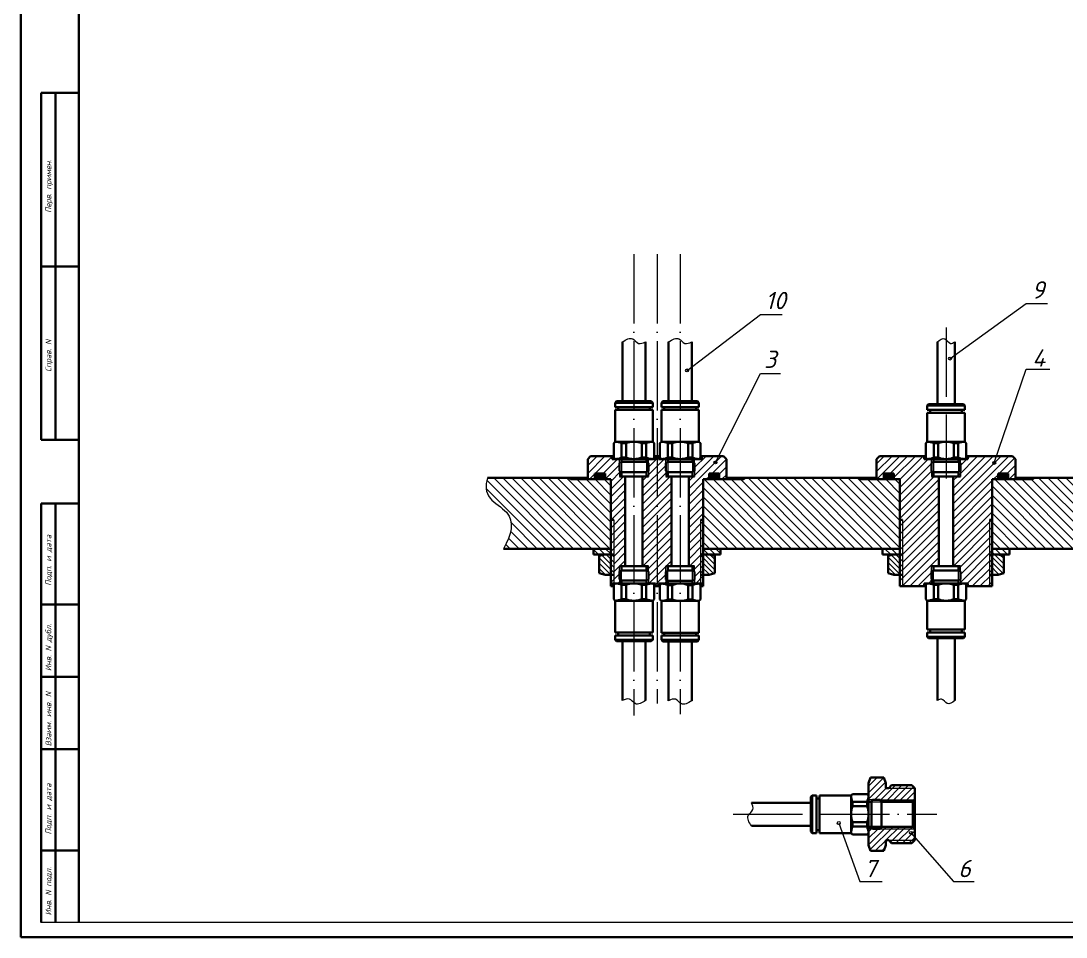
# Model space of a CAD drawing. Header units: millimetres. Extents: x -5427 to 3670, y -5891 to 948.
# Drawn here: x 1146.3 to 1508, y 358.5 to 675.4 of the extents above; entities that cross this region are included whole.
import ezdxf

# ---------------------------------------------------------------- set-up
doc = ezdxf.new("R2010")
doc.units = ezdxf.units.MM
doc.header["$MEASUREMENT"] = 0
doc.linetypes.add('ACAD_ISO04W100', pattern=[30, 24, -3, 0, -3])
doc.layers.add('оси', color=1, linetype='ACAD_ISO04W100')
doc.layers.add('Толстые', color=7, linetype='Continuous', lineweight=50)
doc.layers.add('Тонкие', color=140, linetype='Continuous', lineweight=25)
doc.styles.get("Standard").update_dxf_attribs({"font": 'isocpeui.ttf'})
doc.styles.add('Для рамки', font='simplex.shx', dxfattribs={"oblique": 15, "height": 4})
doc.dimstyles.new('ISO-25', dxfattribs={"dimtxt": 4, "dimasz": 4, "dimexe": 1.25, "dimexo": 0, "dimtad": 1, "dimtxsty": 'Standard', "dimcen": 2.5, "dimadec": 0, "dimazin": 0, "dimtfac": 1, "dimtmove": 0, "dimatfit": 3, "dimfxl": 1, "dimarcsym": 0})
pattern_1 = [(45, (-3223.0101, 1479.27408), (-0.224506403, 0.224506403), []), (135, (-3223.0101, 1479.27408), (-0.224506403, -0.224506403), [])]

# ---------------------------------------------------------------- blocks, each defined once
blk = doc.blocks.new('*D147')
at = {"layer": 'Defpoints', "color": 0, "transparency": 16777216}
for p in [(1690.47, 889.93), (1303.47, 797.84), (1690.47, 523.84)]:
    blk.add_point(p, dxfattribs=at)
at = {"layer": 'Тонкие', "color": 0, "lineweight": -2, "transparency": 16777216}
for p, q in [((1303.47, 797.84), (1303.47, 891.18)), ((1307.47, 889.93), (1686.47, 889.93)), ((1690.47, 523.84), (1690.47, 891.18))]:
    blk.add_line(p, q, dxfattribs=at)
at = {"layer": 'Тонкие', "color": 0, "transparency": 16777216}
for points in [[(1307.47, 890.6), (1307.47, 889.26), (1303.47, 889.93)], [(1686.47, 890.6), (1686.47, 889.26), (1690.47, 889.93)]]:
    blk.add_solid(points, dxfattribs=at)
at = {"layer": 'Тонкие', "color": 0, "transparency": 16777216, "insert": (1496.97, 892.58), "char_height": 4, "attachment_point": 5}
blk.add_mtext('387', dxfattribs=at)

msp = doc.modelspace()

# ---------------------------------------------------------------- hatches: boundary and pattern name
at = {"layer": 'Тонкие'}
h = msp.add_hatch(dxfattribs=at)
h.set_pattern_fill('ANSI31', color=256, scale=0.6, style=0)
h.set_pattern_definition([(45, (-2188.1812, 1479.274), (-1.3470384, 1.3470384), [])])
h.paths.add_polyline_path([(1353.467, 522.434), (1353.467, 523.838), (1350.967, 523.838), (1350.967, 524.838), (1343.467, 524.838), (1342.467, 523.838), (1342.467, 516.838), (1344.967, 516.838), (1344.967, 518.838), (1348.467, 518.838), (1348.467, 516.838), (1350.467, 516.838), (1350.467, 502.838), (1351.467, 502.838), (1351.467, 480.838), (1353.467, 480.838), (1353.467, 482.242), (1353.467, 484.934), (1353.467, 486.838), (1355.467, 486.838), (1355.467, 517.838), (1353.467, 517.838), (1353.467, 519.742)])
h.paths.add_polyline_path([(1371.467, 517.838), (1369.467, 517.838), (1369.467, 519.742), (1369.467, 522.434), (1369.467, 523.838), (1366.967, 523.838), (1366.967, 524.838), (1366.467, 524.838), (1366.467, 479.838), (1366.967, 479.838), (1366.967, 480.838), (1369.467, 480.838), (1369.467, 482.177), (1369.467, 484.869), (1369.467, 486.773), (1371.467, 486.773)])
h.paths.add_polyline_path([(1366.467, 524.838), (1365.967, 524.838), (1365.967, 523.838), (1363.467, 523.838), (1363.467, 522.434), (1363.467, 519.742), (1363.467, 517.838), (1361.467, 517.838), (1361.467, 486.838), (1363.467, 486.838), (1363.467, 484.934), (1363.467, 482.242), (1363.467, 480.838), (1365.967, 480.838), (1365.967, 479.838), (1366.467, 479.838)])
h.paths.add_polyline_path([(1390.467, 523.838), (1389.467, 524.838), (1381.967, 524.838), (1381.967, 523.838), (1379.467, 523.838), (1379.467, 522.434), (1379.467, 519.742), (1379.467, 517.838), (1377.467, 517.838), (1377.467, 486.773), (1379.467, 486.773), (1379.467, 484.869), (1379.467, 482.177), (1379.467, 480.838), (1381.467, 480.838), (1381.467, 502.838), (1382.467, 502.838), (1382.467, 516.838), (1384.467, 516.838), (1384.467, 518.838), (1387.967, 518.838), (1387.967, 516.838), (1390.467, 516.838)])
h.paths.add_polyline_path([(1354.167, 523.838), (1353.467, 523.838), (1353.467, 522.434), (1354.167, 522.838)], flags=17)
h.paths.add_polyline_path([(1354.167, 519.338), (1353.467, 519.742), (1353.467, 517.838), (1354.167, 517.838)], flags=17)
h.paths.add_polyline_path([(1363.467, 523.838), (1362.767, 523.838), (1362.767, 522.838), (1363.467, 522.434)], flags=16)
h.paths.add_polyline_path([(1363.467, 519.742), (1362.767, 519.338), (1362.767, 517.838), (1363.467, 517.838)], flags=16)
h.paths.add_polyline_path([(1370.167, 523.838), (1369.467, 523.838), (1369.467, 522.434), (1370.167, 522.838)], flags=17)
h.paths.add_polyline_path([(1370.167, 519.338), (1369.467, 519.742), (1369.467, 517.838), (1370.167, 517.838)], flags=17)
h.paths.add_polyline_path([(1379.467, 519.742), (1378.767, 519.338), (1378.767, 517.838), (1379.467, 517.838)], flags=16)
h.paths.add_polyline_path([(1379.467, 523.838), (1378.767, 523.838), (1378.767, 522.838), (1379.467, 522.434)], flags=16)
h.paths.add_polyline_path([(1354.167, 486.838), (1353.467, 486.838), (1353.467, 484.934), (1354.167, 485.338)], flags=16)
h.paths.add_polyline_path([(1363.467, 486.838), (1362.767, 486.838), (1362.767, 485.338), (1363.467, 484.934)], flags=16)
h.paths.add_polyline_path([(1354.167, 481.838), (1353.467, 482.242), (1353.467, 480.838), (1354.167, 480.838)], flags=17)
h.paths.add_polyline_path([(1363.467, 482.242), (1362.767, 481.838), (1362.767, 480.838), (1363.467, 480.838)], flags=16)
h.paths.add_polyline_path([(1370.167, 481.773), (1369.467, 482.177), (1369.467, 480.838), (1370.167, 480.838)], flags=17)
h.paths.add_polyline_path([(1370.167, 486.773), (1369.467, 486.773), (1369.467, 484.869), (1370.167, 485.273)], flags=16)
h.paths.add_polyline_path([(1379.467, 486.773), (1378.767, 486.773), (1378.767, 485.273), (1379.467, 484.869)], flags=16)
h.paths.add_polyline_path([(1379.467, 482.177), (1378.767, 481.773), (1378.767, 480.838), (1379.467, 480.838)])
h.paths.add_polyline_path([(1382.467, 502.838), (1381.467, 502.838), (1381.467, 490.838), (1382.467, 490.838)], flags=16)
h.paths.add_polyline_path([(1382.467, 483.838), (1381.467, 483.838), (1381.467, 480.838), (1381.967, 480.838), (1381.967, 479.838), (1382.467, 479.838)])
h.paths.add_polyline_path([(1351.467, 483.838), (1350.467, 483.838), (1350.467, 479.838), (1350.967, 479.838), (1350.967, 480.838), (1351.467, 480.838)])
h.paths.add_polyline_path([(1351.467, 502.838), (1350.467, 502.838), (1350.467, 490.838), (1351.467, 490.838)], flags=16)
h = msp.add_hatch(dxfattribs=at)
h.set_pattern_fill('ANSI31', color=256, scale=0.6, style=0)
h.set_pattern_definition([(45, (-3223.01, 1479.274), (-1.3470384, 1.3470384), [])])
h.paths.add_polyline_path([(1443.467, 524.838), (1442.467, 523.838), (1442.467, 516.838), (1444.967, 516.838), (1444.967, 518.838), (1448.467, 518.838), (1448.467, 516.838), (1450.467, 516.838), (1450.467, 502.838), (1451.467, 502.838), (1451.467, 479.838), (1458.967, 479.838), (1458.967, 480.838), (1461.467, 480.838), (1461.467, 482.242), (1461.467, 484.934), (1461.467, 486.838), (1463.967, 486.838), (1463.967, 517.838), (1461.467, 517.838), (1461.467, 519.742), (1461.467, 522.434), (1461.467, 523.838), (1458.967, 523.838), (1458.967, 524.838)])
h.paths.add_polyline_path([(1482.467, 516.838), (1484.467, 516.838), (1484.467, 518.838), (1487.967, 518.838), (1487.967, 516.838), (1490.467, 516.838), (1490.467, 523.838), (1489.467, 524.838), (1473.967, 524.838), (1473.967, 523.838), (1471.467, 523.838), (1471.467, 522.434), (1471.467, 519.742), (1471.467, 517.838), (1468.967, 517.838), (1468.967, 486.838), (1471.467, 486.838), (1471.467, 484.934), (1471.467, 482.242), (1471.467, 480.838), (1472.967, 480.838), (1473.967, 480.838), (1473.967, 479.838), (1481.467, 479.838), (1481.467, 502.838), (1482.467, 502.838)])
h.paths.add_polyline_path([(1462.167, 523.838), (1461.467, 523.838), (1461.467, 522.434), (1462.167, 522.838)], flags=17)
h.paths.add_polyline_path([(1461.467, 517.838), (1462.167, 517.838), (1462.167, 519.338), (1461.467, 519.742)], flags=16)
h.paths.add_polyline_path([(1470.767, 517.838), (1471.467, 517.838), (1471.467, 519.742), (1470.767, 519.338)], flags=17)
h.paths.add_polyline_path([(1470.767, 522.838), (1471.467, 522.434), (1471.467, 523.838), (1470.767, 523.838)], flags=17)
h.paths.add_polyline_path([(1461.467, 484.934), (1462.167, 485.338), (1462.167, 486.838), (1461.467, 486.838)], flags=16)
h.paths.add_polyline_path([(1470.767, 485.338), (1471.467, 484.934), (1471.467, 486.838), (1470.767, 486.838)], flags=17)
h.paths.add_polyline_path([(1471.467, 482.242), (1470.767, 481.838), (1470.767, 480.838), (1471.467, 480.838)], flags=16)
h.paths.add_polyline_path([(1461.467, 480.838), (1462.167, 480.838), (1462.167, 481.838), (1461.467, 482.242)], flags=16)
h.paths.add_polyline_path([(1450.467, 490.838), (1451.467, 490.838), (1451.467, 502.838), (1450.467, 502.838)], flags=17)
h.paths.add_polyline_path([(1481.467, 490.838), (1482.467, 490.838), (1482.467, 502.838), (1481.467, 502.838)], flags=16)
h.paths.add_polyline_path([(1450.467, 479.838), (1451.467, 479.838), (1451.467, 483.838), (1450.467, 483.838)], flags=17)
h.paths.add_polyline_path([(1481.467, 479.838), (1482.467, 479.838), (1482.467, 483.838), (1481.467, 483.838)], flags=16)
h = msp.add_hatch(dxfattribs=at)
h.set_pattern_fill('ANSI31', color=256, scale=0.7, angle=90, style=0)
h.set_pattern_definition([(135, (213.5752, -388.4394), (-1.5715448, -1.5715448), [])])
edge = h.paths.add_edge_path()
edge.add_line((1350.467, 492.838), (1350.467, 516.838))
edge.add_line((1350.467, 516.838), (1336.467, 516.838))
edge.add_line((1336.467, 516.838), (1335.967, 517.338))
edge.add_line((1335.967, 517.338), (1307.826, 517.338))
edge.add_spline(control_points=[(1307.826, 517.338), (1306.982, 514.684), (1307.098, 510.139), (1317.864, 504.516), (1316.038, 497.709), (1313.369, 492.838)], knot_values=[11.6626488, 11.6626488, 11.6626488, 11.6626488, 20.050681, 27.5458766, 41.6526634, 41.6526634, 41.6526634, 41.6526634], degree=3, periodic=0)
edge.add_line((1313.369, 492.838), (1350.467, 492.838))
h.paths.add_polyline_path([(1396.967, 517.338), (1396.467, 516.838), (1382.467, 516.838), (1382.467, 492.838), (1450.467, 492.838), (1450.467, 516.838), (1436.467, 516.838), (1435.967, 517.338)])
h.paths.add_polyline_path([(1496.967, 517.338), (1496.467, 516.838), (1482.467, 516.838), (1482.467, 492.838), (1550.467, 492.838), (1550.467, 516.838), (1536.467, 516.838), (1535.967, 517.338)])
h.paths.add_polyline_path([(1596.967, 517.338), (1596.467, 516.838), (1582.467, 516.838), (1582.467, 492.838), (1650.467, 492.838), (1650.467, 516.838), (1636.467, 516.838), (1635.967, 517.338)])
edge = h.paths.add_edge_path()
edge.add_line((1682.467, 492.838), (1713.439, 492.838))
edge.add_spline(control_points=[(1713.439, 492.838), (1716.108, 497.709), (1717.933, 504.516), (1707.167, 510.139), (1707.051, 514.684), (1707.896, 517.338)], knot_values=[11.6626488, 11.6626488, 11.6626488, 11.6626488, 25.7694356, 33.2646312, 41.6526634, 41.6526634, 41.6526634, 41.6526634], degree=3, periodic=0)
edge.add_line((1707.896, 517.338), (1690.467, 517.338))
edge.add_line((1690.467, 517.338), (1690.467, 516.838))
edge.add_line((1690.467, 516.838), (1682.467, 516.838))
edge.add_line((1682.467, 516.838), (1682.467, 492.838))
h = msp.add_hatch(dxfattribs=at)
h.set_pattern_fill('ANSI37', color=256, scale=0.1, style=0)
h.set_pattern_definition(pattern_1)
h.paths.add_polyline_path([(1348.467, 518.838), (1344.967, 518.838), (1344.967, 516.838), (1348.467, 516.838)])
h.paths.add_polyline_path([(1387.967, 518.838), (1384.467, 518.838), (1384.467, 516.838), (1387.967, 516.838)])
h = msp.add_hatch(dxfattribs=at)
h.set_pattern_fill('ANSI37', color=256, scale=0.1, style=0)
h.set_pattern_definition(pattern_1)
h.paths.add_polyline_path([(1448.467, 518.838), (1444.967, 518.838), (1444.967, 516.838), (1448.467, 516.838)])
h.paths.add_polyline_path([(1487.967, 518.838), (1484.467, 518.838), (1484.467, 516.838), (1487.967, 516.838)])
h = msp.add_hatch(dxfattribs=at)
h.set_pattern_fill('ANSI31', color=256, scale=0.5, angle=90, style=0)
h.set_pattern_definition([(135, (-2188.1812, 1479.274), (-1.122532, -1.122532), [])])
h.paths.add_polyline_path([(1350.467, 492.838), (1344.467, 492.838), (1344.467, 490.838), (1350.467, 490.838)])
h.paths.add_polyline_path([(1388.467, 492.838), (1382.467, 492.838), (1382.467, 490.838), (1388.467, 490.838)])
h = msp.add_hatch(dxfattribs=at)
h.set_pattern_fill('ANSI31', color=256, scale=0.5, angle=90, style=0)
h.set_pattern_definition([(135, (-3223.0101, 1479.274), (-1.122532, -1.122532), [])])
h.paths.add_polyline_path([(1444.467, 492.838), (1444.467, 490.838), (1450.467, 490.838), (1450.467, 492.838)])
h.paths.add_polyline_path([(1482.467, 492.838), (1482.467, 490.838), (1488.467, 490.838), (1488.467, 492.838)])
h = msp.add_hatch(dxfattribs=at)
h.set_pattern_fill('ANSI31', color=256, scale=0.4, angle=90, style=0)
h.set_pattern_definition([(135, (-2188.1812, 1479.2741), (-0.8980256, -0.8980256), [])])
h.paths.add_polyline_path([(1350.467, 490.838), (1348.467, 490.838), (1346.467, 490.338), (1346.467, 484.338), (1348.467, 483.838), (1350.467, 483.838)])
h.paths.add_polyline_path([(1351.467, 490.838), (1350.467, 490.838), (1350.467, 483.838), (1351.467, 483.838)])
h.paths.add_polyline_path([(1382.467, 490.838), (1381.467, 490.838), (1381.467, 483.838), (1382.467, 483.838)])
h.paths.add_polyline_path([(1382.467, 483.838), (1384.467, 483.838), (1386.467, 484.338), (1386.467, 490.338), (1384.467, 490.838), (1382.467, 490.838)])
h = msp.add_hatch(dxfattribs=at)
h.set_pattern_fill('ANSI31', color=256, scale=0.4, angle=90, style=0)
h.set_pattern_definition([(135, (-3223.0101, 1479.2741), (-0.8980256, -0.8980256), [])])
h.paths.add_polyline_path([(1446.467, 490.338), (1446.467, 484.338), (1448.467, 483.838), (1450.467, 483.838), (1450.467, 490.838), (1448.467, 490.838)])
h.paths.add_polyline_path([(1450.467, 483.838), (1451.467, 483.838), (1451.467, 490.838), (1450.467, 490.838)])
h.paths.add_polyline_path([(1482.467, 490.838), (1481.467, 490.838), (1481.467, 483.838), (1482.467, 483.838)])
h.paths.add_polyline_path([(1486.467, 490.338), (1484.467, 490.838), (1482.467, 490.838), (1482.467, 483.838), (1484.467, 483.838), (1486.467, 484.338)])
h = msp.add_hatch(dxfattribs=at)
h.set_pattern_fill('ANSI31', color=256, scale=0.5, style=0)
h.set_pattern_definition([(45, (-2375.9674, 2093.2007), (-1.122532, 1.122532), [])])
h.paths.add_polyline_path([(1455.638, 409.981), (1446.638, 409.981), (1445.638, 409.981), (1445.638, 411.682), (1444.938, 413.682), (1440.338, 413.682), (1439.638, 411.682), (1439.638, 405.981), (1441.042, 405.981), (1443.734, 405.981), (1455.638, 405.981)])
h.paths.add_polyline_path([(1454.638, 410.981), (1447.638, 410.981), (1446.638, 409.981), (1455.638, 409.981)], flags=17)
h.paths.add_polyline_path([(1455.638, 405.981), (1443.734, 405.981), (1444.138, 405.281), (1454.938, 405.281)])
h.paths.add_polyline_path([(1441.042, 405.981), (1439.638, 405.981), (1439.638, 405.281), (1440.638, 405.281)])
h.paths.add_polyline_path([(1440.638, 396.681), (1439.638, 396.681), (1439.638, 395.981), (1441.042, 395.981)])
h.paths.add_polyline_path([(1454.938, 396.681), (1444.138, 396.681), (1443.734, 395.981), (1455.638, 395.981)])
h.paths.add_polyline_path([(1455.638, 395.981), (1443.734, 395.981), (1441.042, 395.981), (1439.638, 395.981), (1439.638, 390.279), (1440.338, 388.279), (1444.938, 388.279), (1445.638, 390.279), (1445.638, 391.981), (1446.638, 391.981), (1455.638, 391.981)])
h.paths.add_polyline_path([(1455.638, 391.981), (1446.638, 391.981), (1447.638, 390.981), (1454.638, 390.981)], flags=16)

# ---------------------------------------------------------------- linework, layer by layer
msp.add_line((1981.308, 363.486), (1153.328, 363.485))
at = {"layer": 'оси'}
for p, q in [((1358.467, 594.712), (1358.467, 435.186)), ((1366.467, 594.712), (1366.467, 439.318)), ((1374.467, 594.712), (1374.467, 435.647)), ((1466.467, 569.384), (1466.467, 517.107)), ((1392.814, 400.981), (1463.273, 400.981))]:
    msp.add_line(p, q, dxfattribs=at)
at = {"layer": 'Толстые'}
for p, q in [((1146.308, 948.486), (1146.308, 358.486)), ((1166.308, 363.486), (1166.308, 943.486)), ((1153.328, 530.486), (1153.328, 650.486)), ((1153.328, 650.486), (1166.328, 650.486)), ((1158.328, 530.486), (1158.328, 650.486)), ((1166.328, 590.486), (1153.328, 590.486)), ((1354.467, 564.38), (1354.467, 543.838)), ((1362.467, 564.38), (1362.467, 543.838)), ((1370.467, 564.38), (1370.467, 543.838)), ((1378.467, 564.38), (1378.467, 543.838)), ((1463.467, 564.38), (1463.467, 542.838)), ((1469.467, 564.38), (1469.467, 542.838)), ((1351.967, 543.338), (1352.467, 543.838)), ((1351.967, 543.338), (1364.967, 543.338)), ((1351.967, 543.338), (1351.967, 541.838)), ((1352.467, 543.838), (1364.467, 543.838)), ((1364.967, 543.338), (1364.467, 543.838)), ((1364.967, 543.338), (1364.967, 541.838)), ((1367.967, 543.338), (1368.467, 543.838)), ((1367.967, 543.338), (1380.967, 543.338)), ((1367.967, 543.338), (1367.967, 541.838)), ((1368.467, 543.838), (1380.467, 543.838)), ((1380.967, 543.338), (1380.467, 543.838)), ((1380.967, 543.338), (1380.967, 541.838)), ((1459.967, 542.338), (1460.467, 542.838)), ((1460.467, 542.838), (1472.467, 542.838)), ((1472.967, 542.338), (1472.467, 542.838)), ((1351.967, 541.838), (1364.967, 541.838)), ((1351.967, 540.838), (1364.967, 540.838)), ((1351.967, 540.838), (1351.967, 529.838)), ((1352.967, 541.838), (1352.967, 540.838)), ((1363.967, 541.838), (1363.967, 540.838)), ((1364.967, 540.838), (1364.967, 529.838)), ((1367.967, 541.838), (1380.967, 541.838)), ((1367.967, 540.838), (1380.967, 540.838)), ((1367.967, 540.838), (1367.967, 529.838)), ((1368.967, 541.838), (1368.967, 540.838)), ((1379.967, 541.838), (1379.967, 540.838)), ((1380.967, 540.838), (1380.967, 529.838)), ((1459.967, 542.338), (1472.967, 542.338)), ((1459.967, 542.338), (1459.967, 540.838)), ((1459.967, 540.838), (1472.967, 540.838)), ((1459.967, 539.838), (1472.967, 539.838)), ((1459.967, 539.838), (1459.967, 529.838)), ((1460.967, 540.838), (1460.967, 539.838)), ((1471.967, 540.838), (1471.967, 539.838)), ((1472.967, 542.338), (1472.967, 540.838)), ((1472.967, 539.838), (1472.967, 529.838)), ((1166.328, 530.486), (1153.328, 530.486)), ((1351.467, 529.338), (1351.967, 529.838)), ((1351.467, 524.338), (1351.467, 529.338)), ((1351.967, 529.838), (1364.967, 529.838)), ((1354.208, 529.338), (1355.725, 529.338)), ((1354.208, 524.338), (1354.208, 529.338)), ((1355.725, 524.338), (1355.725, 529.338)), ((1361.208, 529.338), (1362.725, 529.338)), ((1361.208, 524.338), (1361.208, 529.338)), ((1362.725, 524.338), (1362.725, 529.338)), ((1364.967, 529.838), (1365.467, 529.338)), ((1365.467, 524.338), (1365.467, 529.338)), ((1367.467, 529.338), (1367.967, 529.838)), ((1367.467, 524.338), (1367.467, 529.338)), ((1367.967, 529.838), (1380.967, 529.838)), ((1370.208, 529.338), (1371.725, 529.338)), ((1370.208, 524.338), (1370.208, 529.338)), ((1371.725, 524.338), (1371.725, 529.338)), ((1377.208, 529.338), (1378.725, 529.338)), ((1377.208, 524.338), (1377.208, 529.338)), ((1378.725, 524.338), (1378.725, 529.338)), ((1380.967, 529.838), (1381.467, 529.338)), ((1381.467, 524.338), (1381.467, 529.338)), ((1459.467, 529.338), (1459.967, 529.838)), ((1459.467, 524.338), (1459.467, 529.338)), ((1459.967, 529.838), (1472.967, 529.838)), ((1462.208, 529.338), (1463.725, 529.338)), ((1462.208, 524.338), (1462.208, 529.338)), ((1463.725, 524.338), (1463.725, 529.338)), ((1469.208, 524.338), (1469.208, 529.338)), ((1469.208, 529.338), (1470.725, 529.338)), ((1470.725, 524.338), (1470.725, 529.338)), ((1472.967, 529.838), (1473.467, 529.338)), ((1473.467, 524.338), (1473.467, 529.338)), ((1342.467, 523.838), (1343.467, 524.838)), ((1343.467, 524.838), (1351.467, 524.838)), ((1350.967, 524.838), (1350.967, 523.838)), ((1365.467, 524.838), (1367.467, 524.838)), ((1365.967, 524.773), (1365.967, 523.773)), ((1366.967, 524.838), (1366.967, 523.838)), ((1381.467, 524.838), (1389.467, 524.838)), ((1381.967, 524.838), (1381.967, 523.838)), ((1390.467, 523.838), (1389.467, 524.838)), ((1442.467, 523.838), (1443.467, 524.838)), ((1443.467, 524.838), (1459.467, 524.838)), ((1458.967, 523.838), (1458.967, 524.838)), ((1473.467, 524.838), (1489.467, 524.838)), ((1473.967, 523.838), (1473.967, 524.838)), ((1490.467, 523.838), (1489.467, 524.838)), ((1342.467, 523.838), (1342.467, 516.838)), ((1350.967, 523.838), (1365.967, 523.838)), ((1351.467, 524.338), (1351.967, 523.838)), ((1351.967, 523.838), (1364.967, 523.838)), ((1351.967, 523.838), (1364.967, 523.838)), ((1353.467, 522.434), (1354.167, 522.838)), ((1353.467, 522.434), (1353.467, 519.742)), ((1353.467, 522.434), (1353.467, 519.742)), ((1354.167, 522.838), (1354.167, 523.838)), ((1354.167, 522.838), (1362.767, 522.838)), ((1354.208, 524.338), (1355.725, 524.338)), ((1361.208, 524.338), (1362.725, 524.338)), ((1362.767, 522.838), (1362.767, 523.838)), ((1363.467, 522.434), (1362.767, 522.838)), ((1363.467, 522.434), (1363.467, 519.742)), ((1363.467, 522.434), (1363.467, 519.742)), ((1364.967, 523.838), (1365.467, 524.338)), ((1366.967, 523.838), (1381.967, 523.838)), ((1367.467, 524.338), (1367.967, 523.838)), ((1369.467, 522.434), (1370.167, 522.838)), ((1369.467, 522.434), (1369.467, 519.742)), ((1369.467, 522.434), (1369.467, 519.742)), ((1370.167, 522.838), (1370.167, 523.838)), ((1370.167, 522.838), (1378.767, 522.838)), ((1370.208, 524.338), (1371.725, 524.338)), ((1377.208, 524.338), (1378.725, 524.338)), ((1378.767, 522.838), (1378.767, 523.838)), ((1379.467, 522.434), (1378.767, 522.838)), ((1379.467, 522.434), (1379.467, 519.742)), ((1379.467, 522.434), (1379.467, 519.742)), ((1380.967, 523.838), (1381.467, 524.338)), ((1390.467, 523.838), (1390.467, 516.838)), ((1442.467, 523.838), (1442.467, 516.838)), ((1458.967, 523.838), (1473.967, 523.838)), ((1459.467, 524.338), (1459.967, 523.838)), ((1459.967, 523.838), (1472.967, 523.838)), ((1461.467, 522.434), (1462.167, 522.838)), ((1461.467, 522.434), (1461.467, 519.742)), ((1462.167, 523.838), (1462.167, 522.838)), ((1462.167, 522.838), (1470.767, 522.838)), ((1462.208, 524.338), (1463.725, 524.338)), ((1469.208, 524.338), (1470.725, 524.338)), ((1470.767, 523.838), (1470.767, 522.838)), ((1471.467, 522.434), (1470.767, 522.838)), ((1471.467, 522.434), (1471.467, 519.742)), ((1472.967, 523.838), (1473.467, 524.338)), ((1490.467, 523.838), (1490.467, 516.838)), ((1307.826, 517.338), (1342.467, 517.338)), ((1336.467, 516.838), (1335.967, 517.338)), ((1344.967, 518.838), (1344.967, 516.838)), ((1344.967, 518.838), (1348.467, 518.838)), ((1348.467, 518.838), (1348.467, 516.838)), ((1353.467, 519.742), (1354.167, 519.338)), ((1353.467, 517.838), (1363.467, 517.838)), ((1354.167, 519.338), (1362.767, 519.338)), ((1354.167, 519.338), (1354.167, 517.838)), ((1355.467, 517.838), (1355.467, 486.838)), ((1361.467, 517.838), (1361.467, 486.838)), ((1363.467, 519.742), (1362.767, 519.338)), ((1362.767, 519.338), (1362.767, 517.838)), ((1369.467, 519.742), (1370.167, 519.338)), ((1369.467, 517.838), (1379.467, 517.838)), ((1370.167, 519.338), (1378.767, 519.338)), ((1370.167, 519.338), (1370.167, 517.838)), ((1371.467, 517.838), (1371.467, 486.773)), ((1377.467, 517.838), (1377.467, 486.773)), ((1379.467, 519.742), (1378.767, 519.338)), ((1378.767, 519.338), (1378.767, 517.838)), ((1384.467, 518.838), (1384.467, 516.838)), ((1384.467, 518.838), (1387.967, 518.838)), ((1387.967, 518.838), (1387.967, 516.838)), ((1390.467, 517.338), (1442.467, 517.338)), ((1396.467, 516.838), (1396.967, 517.338)), ((1436.467, 516.838), (1435.967, 517.338)), ((1444.967, 518.838), (1448.467, 518.838)), ((1444.967, 518.838), (1444.967, 516.838)), ((1448.467, 518.838), (1448.467, 516.838)), ((1461.467, 519.742), (1462.167, 519.338)), ((1461.467, 517.838), (1471.467, 517.838)), ((1462.167, 519.338), (1462.167, 517.838)), ((1462.167, 519.338), (1470.767, 519.338)), ((1463.967, 517.838), (1463.967, 486.838)), ((1468.967, 517.838), (1468.967, 486.838)), ((1471.467, 519.742), (1470.767, 519.338)), ((1470.767, 519.338), (1470.767, 517.838)), ((1484.467, 518.838), (1487.967, 518.838)), ((1484.467, 518.838), (1484.467, 516.838)), ((1487.967, 518.838), (1487.967, 516.838)), ((1490.467, 517.338), (1542.467, 517.338)), ((1496.467, 516.838), (1496.967, 517.338)), ((1336.467, 516.838), (1350.467, 516.838)), ((1350.467, 516.838), (1350.467, 479.838)), ((1350.467, 516.838), (1350.467, 490.838)), ((1382.467, 516.838), (1382.467, 479.838)), ((1382.467, 516.838), (1382.467, 490.838)), ((1382.467, 516.838), (1396.467, 516.838)), ((1436.467, 516.838), (1450.467, 516.838)), ((1450.467, 516.838), (1450.467, 490.838)), ((1450.467, 516.838), (1450.467, 479.838)), ((1482.467, 516.838), (1482.467, 490.838)), ((1482.467, 516.838), (1482.467, 479.838)), ((1482.467, 516.838), (1496.467, 516.838)), ((1153.328, 363.486), (1153.308, 508.48)), ((1153.328, 363.486), (1153.308, 508.48)), ((1153.328, 508.486), (1166.328, 508.486)), ((1158.328, 363.486), (1158.328, 508.486)), ((1350.467, 502.838), (1351.467, 502.838)), ((1381.467, 502.838), (1382.467, 502.838)), ((1450.467, 502.838), (1451.467, 502.838)), ((1481.467, 502.838), (1482.467, 502.838)), ((1313.369, 492.838), (1350.467, 492.838)), ((1344.467, 492.838), (1344.467, 490.838)), ((1382.467, 492.838), (1450.467, 492.838)), ((1388.467, 492.838), (1388.467, 490.838)), ((1444.467, 492.838), (1444.467, 490.838)), ((1482.467, 492.838), (1550.467, 492.838)), ((1488.467, 492.838), (1488.467, 490.838)), ((1344.467, 490.838), (1351.467, 490.838)), ((1348.467, 490.838), (1346.467, 490.338)), ((1346.467, 490.338), (1346.467, 484.338)), ((1381.467, 490.838), (1388.467, 490.838)), ((1384.467, 490.838), (1386.467, 490.338)), ((1386.467, 490.338), (1386.467, 484.338)), ((1444.467, 490.838), (1451.467, 490.838)), ((1448.467, 490.838), (1446.467, 490.338)), ((1446.467, 490.338), (1446.467, 484.338)), ((1481.467, 490.838), (1488.467, 490.838)), ((1484.467, 490.838), (1486.467, 490.338)), ((1486.467, 490.338), (1486.467, 484.338)), ((1363.467, 486.838), (1353.467, 486.838)), ((1353.467, 484.934), (1354.167, 485.338)), ((1353.467, 482.242), (1353.467, 484.934)), ((1353.467, 482.242), (1353.467, 484.934)), ((1354.167, 485.338), (1354.167, 486.838)), ((1362.767, 485.338), (1354.167, 485.338)), ((1362.767, 485.338), (1362.767, 486.838)), ((1363.467, 484.934), (1362.767, 485.338)), ((1363.467, 482.242), (1363.467, 484.934)), ((1363.467, 482.242), (1363.467, 484.934)), ((1379.467, 486.773), (1369.467, 486.773)), ((1369.467, 484.869), (1370.167, 485.273)), ((1369.467, 482.177), (1369.467, 484.869)), ((1369.467, 482.177), (1369.467, 484.869)), ((1370.167, 485.273), (1370.167, 486.773)), ((1378.767, 485.273), (1370.167, 485.273)), ((1378.767, 485.273), (1378.767, 486.773)), ((1379.467, 484.869), (1378.767, 485.273)), ((1379.467, 482.177), (1379.467, 484.869)), ((1379.467, 482.177), (1379.467, 484.869)), ((1471.467, 486.838), (1461.467, 486.838)), ((1461.467, 484.934), (1462.167, 485.338)), ((1461.467, 482.242), (1461.467, 484.934)), ((1462.167, 485.338), (1462.167, 486.838)), ((1470.767, 485.338), (1462.167, 485.338)), ((1470.767, 485.338), (1470.767, 486.838)), ((1471.467, 484.934), (1470.767, 485.338)), ((1471.467, 482.242), (1471.467, 484.934)), ((1348.467, 483.838), (1346.467, 484.338)), ((1348.467, 483.838), (1351.467, 483.838)), ((1353.467, 482.242), (1354.167, 481.838)), ((1362.767, 481.838), (1354.167, 481.838)), ((1354.167, 481.838), (1354.167, 480.838)), ((1363.467, 482.242), (1362.767, 481.838)), ((1362.767, 481.838), (1362.767, 480.838)), ((1369.467, 482.177), (1370.167, 481.773)), ((1378.767, 481.773), (1370.167, 481.773)), ((1370.167, 481.773), (1370.167, 480.773)), ((1379.467, 482.177), (1378.767, 481.773)), ((1378.767, 481.773), (1378.767, 480.773)), ((1384.467, 483.838), (1381.467, 483.838)), ((1384.467, 483.838), (1386.467, 484.338)), ((1448.467, 483.838), (1446.467, 484.338)), ((1448.467, 483.838), (1451.467, 483.838)), ((1461.467, 482.242), (1462.167, 481.838)), ((1462.167, 480.838), (1462.167, 481.838)), ((1470.767, 481.838), (1462.167, 481.838)), ((1471.467, 482.242), (1470.767, 481.838)), ((1470.767, 480.838), (1470.767, 481.838)), ((1484.467, 483.838), (1481.467, 483.838)), ((1484.467, 483.838), (1486.467, 484.338)), ((1350.467, 479.838), (1351.467, 479.838)), ((1350.967, 480.838), (1365.967, 480.838)), ((1350.967, 480.838), (1350.967, 479.838)), ((1363.967, 480.838), (1350.967, 480.838)), ((1363.967, 480.838), (1350.967, 480.838)), ((1351.967, 480.838), (1351.467, 480.338)), ((1351.467, 480.338), (1351.467, 475.338)), ((1355.725, 480.338), (1354.208, 480.338)), ((1354.208, 480.338), (1354.208, 475.338)), ((1355.725, 480.338), (1355.725, 475.338)), ((1362.725, 480.338), (1361.208, 480.338)), ((1361.208, 480.338), (1361.208, 475.338)), ((1362.725, 480.338), (1362.725, 475.338)), ((1365.467, 480.338), (1364.967, 480.838)), ((1365.467, 480.338), (1365.467, 475.338)), ((1365.467, 479.838), (1367.467, 479.838)), ((1365.967, 480.838), (1365.967, 479.838)), ((1366.967, 480.838), (1381.967, 480.838)), ((1366.967, 480.838), (1366.967, 479.838)), ((1367.967, 480.773), (1367.467, 480.273)), ((1367.467, 480.273), (1367.467, 475.273)), ((1380.967, 480.773), (1367.967, 480.773)), ((1380.967, 480.773), (1367.967, 480.773)), ((1371.725, 480.273), (1370.208, 480.273)), ((1370.208, 480.273), (1370.208, 475.273)), ((1371.725, 480.273), (1371.725, 475.273)), ((1378.725, 480.273), (1377.208, 480.273)), ((1377.208, 480.273), (1377.208, 475.273)), ((1378.725, 480.273), (1378.725, 475.273)), ((1381.467, 480.273), (1380.967, 480.773)), ((1381.467, 480.273), (1381.467, 475.273)), ((1382.467, 479.838), (1381.467, 479.838)), ((1381.967, 480.838), (1381.967, 479.838)), ((1450.467, 479.838), (1459.467, 479.838)), ((1458.967, 480.838), (1473.967, 480.838)), ((1458.967, 479.838), (1458.967, 480.838)), ((1459.967, 480.838), (1459.467, 480.338)), ((1459.467, 480.338), (1459.467, 475.338)), ((1472.967, 480.838), (1459.967, 480.838)), ((1463.725, 480.338), (1462.208, 480.338)), ((1462.208, 480.338), (1462.208, 475.338)), ((1463.725, 480.338), (1463.725, 475.338)), ((1469.208, 480.338), (1469.208, 475.338)), ((1470.725, 480.338), (1469.208, 480.338)), ((1470.725, 480.338), (1470.725, 475.338)), ((1473.467, 480.338), (1472.967, 480.838)), ((1473.467, 480.338), (1473.467, 475.338)), ((1473.467, 479.838), (1482.467, 479.838)), ((1473.967, 479.838), (1473.967, 480.838)), ((1351.967, 474.838), (1351.467, 475.338)), ((1364.967, 474.838), (1351.967, 474.838)), ((1351.967, 463.838), (1351.967, 474.838)), ((1355.725, 475.338), (1354.208, 475.338)), ((1362.725, 475.338), (1361.208, 475.338)), ((1365.467, 475.338), (1364.967, 474.838)), ((1364.967, 463.838), (1364.967, 474.838)), ((1367.967, 474.773), (1367.467, 475.273)), ((1380.967, 474.773), (1367.967, 474.773)), ((1367.967, 463.773), (1367.967, 474.773)), ((1371.725, 475.273), (1370.208, 475.273)), ((1378.725, 475.273), (1377.208, 475.273)), ((1381.467, 475.273), (1380.967, 474.773)), ((1380.967, 463.773), (1380.967, 474.773)), ((1459.967, 474.838), (1459.467, 475.338)), ((1472.967, 474.838), (1459.967, 474.838)), ((1459.967, 464.838), (1459.967, 474.838)), ((1463.725, 475.338), (1462.208, 475.338)), ((1470.725, 475.338), (1469.208, 475.338)), ((1473.467, 475.338), (1472.967, 474.838)), ((1472.967, 464.838), (1472.967, 474.838)), ((1153.328, 473.486), (1166.328, 473.486)), ((1364.967, 463.838), (1351.967, 463.838)), ((1352.967, 462.838), (1352.967, 463.838)), ((1363.967, 462.838), (1363.967, 463.838)), ((1380.967, 463.773), (1367.967, 463.773)), ((1368.967, 462.773), (1368.967, 463.773)), ((1379.967, 462.773), (1379.967, 463.773)), ((1472.967, 464.838), (1459.967, 464.838)), ((1472.967, 463.838), (1459.967, 463.838)), ((1459.967, 462.338), (1459.967, 463.838)), ((1460.967, 463.838), (1460.967, 464.838)), ((1471.967, 463.838), (1471.967, 464.838)), ((1472.967, 462.338), (1472.967, 463.838)), ((1351.967, 461.338), (1351.967, 462.838)), ((1364.967, 462.838), (1351.967, 462.838)), ((1351.967, 461.338), (1352.467, 460.838)), ((1364.967, 461.338), (1351.967, 461.338)), ((1364.467, 460.838), (1352.467, 460.838)), ((1354.467, 440.296), (1354.467, 460.838)), ((1362.467, 440.296), (1362.467, 460.838)), ((1364.967, 461.338), (1364.467, 460.838)), ((1364.967, 461.338), (1364.967, 462.838)), ((1367.967, 461.273), (1367.967, 462.773)), ((1380.967, 462.773), (1367.967, 462.773)), ((1367.967, 461.273), (1368.467, 460.773)), ((1380.967, 461.273), (1367.967, 461.273)), ((1380.467, 460.773), (1368.467, 460.773)), ((1370.467, 440.231), (1370.467, 460.773)), ((1378.467, 440.231), (1378.467, 460.773)), ((1380.967, 461.273), (1380.467, 460.773)), ((1380.967, 461.273), (1380.967, 462.773)), ((1472.967, 462.338), (1459.967, 462.338)), ((1459.967, 462.338), (1460.467, 461.838)), ((1472.467, 461.838), (1460.467, 461.838)), ((1463.467, 440.296), (1463.467, 461.838)), ((1469.467, 440.296), (1469.467, 461.838)), ((1472.967, 462.338), (1472.467, 461.838)), ((1153.328, 448.486), (1166.328, 448.486)), ((1153.328, 423.486), (1166.328, 423.486)), ((1440.338, 413.682), (1439.638, 411.682)), ((1444.938, 413.682), (1440.338, 413.682)), ((1444.938, 413.682), (1445.638, 411.682)), ((1439.638, 390.279), (1439.638, 411.847)), ((1445.638, 409.981), (1445.638, 411.682)), ((1445.638, 409.981), (1446.638, 409.981)), ((1446.638, 409.981), (1447.638, 410.981)), ((1447.638, 410.981), (1454.638, 410.981)), ((1455.638, 409.981), (1454.638, 410.981)), ((1455.638, 391.981), (1455.638, 409.981)), ((1420.138, 407.481), (1419.638, 406.981)), ((1419.638, 394.981), (1419.638, 406.981)), ((1420.138, 407.481), (1421.638, 407.481)), ((1420.138, 394.481), (1420.138, 407.481)), ((1421.638, 394.481), (1421.638, 407.481)), ((1421.638, 406.481), (1422.638, 406.481)), ((1422.638, 407.481), (1433.638, 407.481)), ((1422.638, 394.481), (1422.638, 407.481)), ((1433.638, 407.481), (1434.138, 407.981)), ((1433.638, 394.481), (1433.638, 407.481)), ((1439.138, 407.981), (1434.138, 407.981)), ((1434.138, 403.722), (1434.138, 405.239)), ((1439.138, 405.239), (1434.138, 405.239)), ((1439.638, 407.481), (1439.138, 407.981)), ((1439.138, 403.722), (1439.138, 405.239)), ((1439.638, 394.481), (1439.638, 407.481)), ((1439.638, 394.481), (1439.638, 407.481)), ((1440.638, 405.281), (1439.638, 405.281)), ((1441.042, 405.981), (1440.638, 405.281)), ((1440.638, 396.681), (1440.638, 405.281)), ((1441.042, 405.981), (1443.734, 405.981)), ((1441.042, 405.981), (1443.734, 405.981)), ((1443.734, 405.981), (1444.138, 405.281)), ((1444.138, 396.681), (1444.138, 405.281)), ((1444.138, 405.281), (1454.938, 405.281)), ((1455.638, 405.981), (1454.938, 405.281)), ((1454.938, 405.281), (1454.938, 396.681)), ((1399.096, 404.981), (1419.638, 404.981)), ((1439.138, 403.722), (1434.138, 403.722)), ((1434.138, 396.722), (1434.138, 398.239)), ((1439.138, 398.239), (1434.138, 398.239)), ((1439.138, 396.722), (1439.138, 398.239)), ((1399.096, 396.981), (1419.638, 396.981)), ((1420.138, 394.481), (1419.638, 394.981)), ((1420.138, 394.481), (1421.638, 394.481)), ((1421.638, 395.481), (1422.638, 395.481)), ((1422.638, 394.481), (1433.638, 394.481)), ((1434.138, 393.981), (1433.638, 394.481)), ((1439.138, 396.722), (1434.138, 396.722)), ((1439.138, 393.981), (1439.638, 394.481)), ((1440.638, 396.681), (1439.638, 396.681)), ((1441.042, 395.981), (1440.638, 396.681)), ((1440.638, 396.681), (1454.938, 396.681)), ((1441.042, 395.981), (1443.734, 395.981)), ((1441.042, 395.981), (1443.734, 395.981)), ((1443.734, 395.981), (1444.138, 396.681)), ((1455.638, 395.981), (1454.938, 396.681)), ((1439.138, 393.981), (1434.138, 393.981)), ((1445.638, 391.981), (1446.638, 391.981)), ((1445.638, 391.981), (1445.638, 390.279)), ((1446.638, 391.981), (1447.638, 390.981)), ((1447.638, 390.981), (1454.638, 390.981)), ((1455.638, 391.981), (1454.638, 390.981)), ((1153.328, 388.486), (1166.328, 388.486)), ((1440.338, 388.279), (1439.638, 390.279)), ((1444.938, 388.279), (1440.338, 388.279)), ((1444.938, 388.279), (1445.638, 390.279)), ((1146.308, 358.486), (1986.308, 358.486))]:
    msp.add_line(p, q, dxfattribs=at)
msp.add_lwpolyline([(1166.308, 650.486), (1166.308, 363.486)], dxfattribs=at)
for centre, radius, start, end in [((1351.848, 524.033), 5.806, 66.01862, 88.8336), ((1358.467, 522.071), 7.767, 69.32903, 110.67097), ((1365.083, 524.041), 5.799, 91.1511, 113.99667), ((1367.848, 524.033), 5.806, 66.01862, 88.8336), ((1374.467, 522.071), 7.767, 69.32903, 110.67097), ((1381.083, 524.041), 5.799, 91.1511, 113.99667), ((1459.848, 524.033), 5.806, 66.01862, 88.8336), ((1466.467, 522.071), 7.767, 69.32903, 110.67097), ((1473.083, 524.041), 5.799, 91.1511, 113.99667), ((1351.848, 529.643), 5.806, 271.1664, 293.98138), ((1358.467, 531.605), 7.767, 249.32903, 290.67097), ((1365.083, 529.635), 5.799, 246.00333, 268.8489), ((1367.848, 529.643), 5.806, 271.1664, 293.98138), ((1374.467, 531.605), 7.767, 249.32903, 290.67097), ((1381.083, 529.635), 5.799, 246.00333, 268.8489), ((1459.848, 529.643), 5.806, 271.1664, 293.98138), ((1466.467, 531.605), 7.767, 249.32903, 290.67097), ((1473.083, 529.635), 5.799, 246.00333, 268.8489), ((1351.85, 475.041), 5.799, 66.00333, 88.8489), ((1358.467, 473.071), 7.767, 69.32903, 110.67097), ((1365.085, 475.033), 5.806, 91.1664, 113.98138), ((1367.85, 474.976), 5.799, 66.00333, 88.8489), ((1374.467, 473.007), 7.767, 69.32903, 110.67097), ((1381.085, 474.968), 5.806, 91.1664, 113.98138), ((1459.85, 475.041), 5.799, 66.00333, 88.8489), ((1466.467, 473.071), 7.767, 69.32903, 110.67097), ((1473.085, 475.033), 5.806, 91.1664, 113.98138), ((1351.85, 480.635), 5.799, 271.1511, 293.99667), ((1358.467, 482.605), 7.767, 249.32903, 290.67097), ((1365.085, 480.643), 5.806, 246.01862, 268.8336), ((1367.85, 480.571), 5.799, 271.1511, 293.99667), ((1374.467, 482.54), 7.767, 249.32903, 290.67097), ((1381.085, 480.578), 5.806, 246.01862, 268.8336), ((1459.85, 480.635), 5.799, 271.1511, 293.99667), ((1466.467, 482.605), 7.767, 249.32903, 290.67097), ((1473.085, 480.643), 5.806, 246.01862, 268.8336), ((1439.435, 407.597), 5.799, 181.1511, 203.99667), ((1433.841, 407.597), 5.799, 336.00333, 358.8489), ((1441.405, 400.981), 7.767, 159.32903, 200.67097), ((1431.871, 400.981), 7.767, 339.32903, 20.67097), ((1439.443, 394.362), 5.806, 156.01862, 178.8336), ((1433.833, 394.362), 5.806, 1.1664, 23.98138)]:
    msp.add_arc(centre, radius, start, end, dxfattribs=at)
at = {"layer": 'Тонкие'}
for p, q in [((1467.877, 558.596), (1494.255, 577.665)), ((1494.255, 577.665), (1501.621, 577.665)), ((1376.851, 554.5), (1402.311, 573.822)), ((1402.311, 573.822), (1409.737, 573.822)), ((1386.659, 522.677), (1402.311, 553.492)), ((1402.311, 553.492), (1409.148, 553.492)), ((1483.177, 522.512), (1494.255, 554.878)), ((1494.255, 554.878), (1502.445, 554.878)), ((1353.467, 522.434), (1353.467, 523.838)), ((1354.167, 522.838), (1354.167, 519.338)), ((1362.767, 522.838), (1362.767, 519.338)), ((1363.467, 522.434), (1363.467, 523.838)), ((1369.467, 522.434), (1369.467, 523.838)), ((1370.167, 522.838), (1370.167, 519.338)), ((1378.767, 522.838), (1378.767, 519.338)), ((1379.467, 522.434), (1379.467, 523.838)), ((1461.467, 522.434), (1461.467, 523.838)), ((1462.167, 522.838), (1462.167, 519.338)), ((1470.767, 522.838), (1470.767, 519.338)), ((1471.467, 522.434), (1471.467, 523.838)), ((1353.467, 519.742), (1353.467, 517.838)), ((1363.467, 519.742), (1363.467, 517.838)), ((1369.467, 519.742), (1369.467, 517.838)), ((1379.467, 519.742), (1379.467, 517.838)), ((1461.467, 519.742), (1461.467, 517.838)), ((1471.467, 519.742), (1471.467, 517.838)), ((1351.467, 502.838), (1351.467, 479.838)), ((1381.467, 502.838), (1381.467, 479.838)), ((1451.467, 502.838), (1451.467, 479.838)), ((1481.467, 502.838), (1481.467, 479.838)), ((1353.467, 484.934), (1353.467, 486.838)), ((1354.167, 481.838), (1354.167, 485.338)), ((1362.767, 481.838), (1362.767, 485.338)), ((1363.467, 484.934), (1363.467, 486.838)), ((1369.467, 484.869), (1369.467, 486.773)), ((1370.167, 481.773), (1370.167, 485.273)), ((1378.767, 481.773), (1378.767, 485.273)), ((1379.467, 484.869), (1379.467, 486.773)), ((1461.467, 484.934), (1461.467, 486.838)), ((1462.167, 481.838), (1462.167, 485.338)), ((1470.767, 481.838), (1470.767, 485.338)), ((1471.467, 484.934), (1471.467, 486.838)), ((1353.467, 482.242), (1353.467, 480.838)), ((1363.467, 482.242), (1363.467, 480.838)), ((1369.467, 482.177), (1369.467, 480.773)), ((1379.467, 482.177), (1379.467, 480.773)), ((1461.467, 482.242), (1461.467, 480.838)), ((1471.467, 482.242), (1471.467, 480.838)), ((1446.638, 409.981), (1455.638, 409.981)), ((1441.042, 405.981), (1439.638, 405.981)), ((1440.638, 405.281), (1444.138, 405.281)), ((1443.734, 405.981), (1455.638, 405.981)), ((1429.332, 397.943), (1436.695, 377.732)), ((1441.042, 395.981), (1439.638, 395.981)), ((1440.638, 396.681), (1444.138, 396.681)), ((1443.734, 395.981), (1455.638, 395.981)), ((1454.338, 394.549), (1469.109, 377.732)), ((1446.638, 391.981), (1455.638, 391.981)), ((1436.695, 377.732), (1444.375, 377.732)), ((1469.109, 377.732), (1476.191, 377.732))]:
    msp.add_line(p, q, dxfattribs=at)
for centre in [(1467.877, 558.596), (1376.851, 554.5), (1386.659, 522.677), (1483.177, 522.512), (1429.332, 397.943), (1454.338, 394.549)]:
    msp.add_circle(centre, 0.5, dxfattribs=at)
for points in [[(1354.467, 564.38), (1358.042, 565.429), (1360.054, 563.851), (1362.467, 564.38)], [(1370.467, 564.38), (1374.042, 565.429), (1376.054, 563.851), (1378.467, 564.38)], [(1463.467, 564.38), (1466.042, 565.429), (1468.054, 563.851), (1469.467, 564.38)], [(1362.467, 440.296), (1358.891, 439.247), (1356.879, 440.825), (1354.467, 440.296)], [(1378.467, 440.231), (1374.891, 439.183), (1372.879, 440.76), (1370.467, 440.231)], [(1469.467, 440.296), (1466.891, 439.247), (1464.879, 440.825), (1463.467, 440.296)], [(1399.096, 396.981), (1398.047, 400.557), (1399.625, 402.568), (1399.096, 404.981)]]:
    msp.add_spline(points, degree=3, dxfattribs=at)
msp.add_open_spline([(1307.826, 517.338), (1306.982, 514.684), (1307.098, 510.139), (1317.864, 504.516), (1316.038, 497.709), (1313.369, 492.838)], degree=3, knots=[11.6626488, 11.6626488, 11.6626488, 11.6626488, 20.050681, 27.5458766, 41.6526634, 41.6526634, 41.6526634, 41.6526634], dxfattribs=at)

# ---------------------------------------------------------------- texts
at = {"layer": 'Тонкие', "style": 'Для рамки', "oblique": 15}
for s, p in [('Перв. примен.', (1156.828, 608.986)), ('Справ. N', (1156.828, 553.986)), ('Подп. и дата', (1156.828, 479.986)), ('Инв. N дубл.', (1156.828, 450.486)), ('Взаим. инв. N', (1156.828, 424.486)), ('Подп. и дата', (1156.828, 393.986)), ('Инв. N подл.', (1156.828, 365.986))]:
    msp.add_text(s, height=2, rotation=90, dxfattribs=at).set_placement(p)
at = {"layer": 'Тонкие'}
for s, p in [('9', (1496.095, 579.338)), ('10', (1403.924, 575.68)), ('3', (1403.518, 555.362)), ('4', (1496.296, 555.781)), ('7', (1438.169, 379.202)), ('6', (1470.705, 379.202))]:
    msp.add_text(s, height=6, dxfattribs=at).set_placement(p)

# ---------------------------------------------------------------- dimensions: what is measured, and where the dimension line sits
dim = msp.add_linear_dim(base=(1690.467, 889.929), p1=(1303.47, 797.838), p2=(1690.467, 523.838), dimstyle='ISO-25', dxfattribs=at)
dim.commit()
dim.dimension.update_dxf_attribs({"geometry": '*D147', "text_midpoint": (1496.968, 892.58)})

doc.saveas('drawing.dxf')
